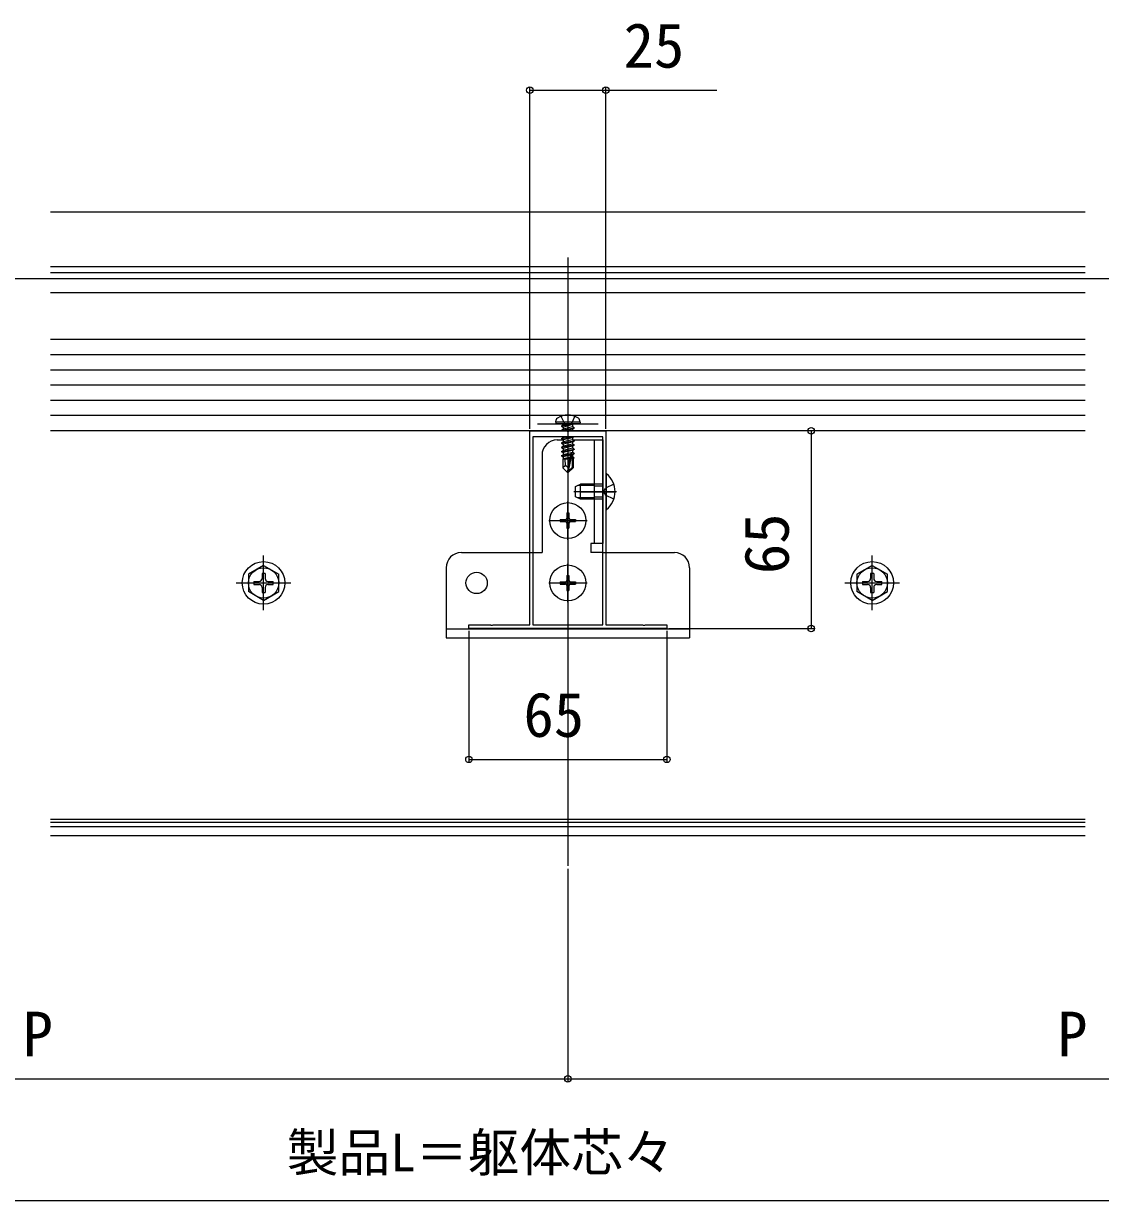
# Model space of a CAD drawing. Units: millimetres, scale not verified. Extents: x -875 to 875, y -1307 to 1300.
# Drawn here: x -106.4 to 247.5, y 56.6 to 443.5 of the extents above; entities that cross this region are included whole.
import ezdxf
from ezdxf.enums import TextEntityAlignment as Align

# ---------------------------------------------------------------- set-up
doc = ezdxf.new("R2010")
doc.units = ezdxf.units.MM
doc.header["$LTSCALE"] = 8
for name, color, linetype in [('0-3_YKK_11', 7, 'Continuous'), ('0-4_YKK_12', 2, 'Continuous'), ('0-5_YKK_13', 4, 'Continuous'), ('0-6_YKK_D', 6, 'Continuous')]:
    doc.layers.add(name, color=color, linetype=linetype)
doc.styles.add('ＭＳ ゴシック', font='')
doc.styles.get('ＭＳ ゴシック').set_extended_font_data('MS Gothic')

msp = doc.modelspace()

# ---------------------------------------------------------------- linework, layer by layer
at = {"layer": '0-3_YKK_11'}
for points in [[(105, 244.6), (40, 244.6), (40, 245.8), (47.042, 245.8), (47.225, 245.68), (47.775, 245.68), (47.958, 245.8), (60, 245.8), (60, 309.6), (72.042, 309.6), (72.225, 309.48), (72.775, 309.48), (72.958, 309.6), (85, 309.6), (85, 245.8), (97.042, 245.8), (97.225, 245.68), (97.775, 245.68), (97.958, 245.8), (105, 245.8)], [(61, 307.6), (61, 245.8), (84, 245.8), (84, 307.6)]]:
    msp.add_lwpolyline(points, close=True, dxfattribs=at)
at = {"layer": '0-4_YKK_12'}
for p, q in [((-97.5, 381.6), (242.5, 381.6)), ((72.5, 366.6), (72.5, 166.6)), ((-97.5, 363.6), (242.5, 363.6)), ((-97.5, 361.648), (242.5, 361.648)), ((814.721, 359.6), (-849.199, 359.6)), ((-97.5, 355.1), (242.5, 355.1)), ((72.5, 273.8), (72.5, 286.4)), ((88.5, 289.599), (74.5, 289.599)), ((76.9, 289.599), (87.9, 289.599)), ((66.2, 280.1), (78.8, 280.1)), ((72.5, 253.3), (72.5, 265.9)), ((66.2, 259.6), (78.8, 259.6)), ((242.5, 181.8), (-97.5, 181.8)), ((242.5, 180.8), (-97.5, 180.8)), ((242.5, 179.4), (-97.5, 179.4)), ((-97.5, 176.6), (242.5, 176.6))]:
    msp.add_line(p, q, dxfattribs=at)
at = {"layer": '0-5_YKK_13'}
for p, q in [((-97.5, 355.1), (242.5, 355.1)), ((242.5, 339.6), (-97.5, 339.6)), ((242.5, 339.6), (-97.5, 339.6)), ((242.5, 334.6), (-97.5, 334.6)), ((242.5, 329.6), (-97.5, 329.6)), ((242.5, 324.6), (-97.5, 324.6)), ((242.5, 319.6), (-97.5, 319.6)), ((242.5, 314.6), (-97.5, 314.6)), ((72.5, 315.801), (72.5, 294.901)), ((242.5, 309.6), (-97.5, 309.6)), ((62.5, 311.901), (82.5, 311.901)), ((68.5, 312.401), (68.641, 313.204)), ((76.5, 312.401), (68.5, 312.401)), ((68.5, 312.401), (68.588, 311.901)), ((76.412, 311.901), (68.588, 311.901)), ((70.4, 311.251), (74, 311.851)), ((74, 311.751), (70.4, 311.151)), ((70.4, 311.251), (70.95, 311.569)), ((70.4, 311.251), (70.4, 311.151)), ((70.4, 311.251), (70.4, 311.151)), ((70.4, 311.151), (70.95, 310.834)), ((70.4, 309.851), (74.6, 310.551)), ((74.6, 310.451), (70.4, 309.751)), ((70.4, 309.851), (70.95, 310.169)), ((70.4, 309.851), (70.4, 309.751)), ((70.4, 309.751), (70.662, 309.6)), ((74, 311.851), (70.95, 311.569)), ((70.95, 310.834), (74, 311.751)), ((70.95, 311.701), (70.95, 311.569)), ((74.05, 310.869), (70.95, 310.169)), ((70.95, 310.834), (70.95, 310.169)), ((74.05, 310.134), (71.685, 309.6)), ((74, 311.851), (74, 311.751)), ((74.05, 311.701), (74.05, 310.869)), ((74.6, 310.551), (74.05, 310.869)), ((74.6, 310.451), (74.05, 310.134)), ((74.05, 310.134), (74.05, 309.6)), ((74.6, 310.551), (74.6, 310.451)), ((76.5, 312.401), (76.359, 313.204)), ((76.5, 312.401), (76.412, 311.901)), ((69, 306.599), (70.95, 306.599)), ((74.291, 307.6), (70.4, 306.951)), ((70.4, 307.051), (73.691, 307.6)), ((70.4, 307.051), (70.95, 307.369)), ((70.4, 307.051), (70.4, 306.951)), ((70.4, 306.951), (70.95, 306.634)), ((70.4, 305.651), (74.6, 306.351)), ((74.6, 306.251), (70.4, 305.551)), ((70.4, 305.651), (70.95, 305.969)), ((70.4, 305.651), (70.4, 305.551)), ((71.973, 307.6), (70.95, 307.369)), ((70.95, 307.6), (70.95, 307.369)), ((74.05, 306.669), (70.95, 305.969)), ((70.95, 306.634), (70.95, 305.969)), ((74.05, 307.334), (74.05, 306.669)), ((74.6, 306.351), (74.05, 306.669)), ((74.05, 305.934), (74.05, 305.269)), ((74.172, 306.599), (84, 306.599)), ((74.6, 306.351), (74.6, 306.251)), ((81.1, 306.599), (81.1, 272.599)), ((84, 306.599), (84, 272.599)), ((70.4, 305.551), (70.95, 305.234)), ((70.4, 304.251), (74.6, 304.951)), ((74.6, 304.851), (70.4, 304.151)), ((70.4, 304.251), (70.95, 304.569)), ((70.4, 304.251), (70.4, 304.151)), ((70.4, 304.151), (70.95, 303.834)), ((70.4, 302.851), (74.6, 303.551)), ((74.6, 303.451), (70.4, 302.751)), ((70.4, 302.851), (70.95, 303.169)), ((70.4, 302.851), (70.4, 302.751)), ((70.4, 302.751), (70.95, 302.434)), ((70.4, 301.451), (73.426, 301.956)), ((73.398, 301.851), (70.4, 301.351)), ((74.05, 305.269), (70.95, 304.569)), ((70.95, 305.234), (70.95, 304.569)), ((74.05, 303.869), (70.95, 303.169)), ((70.95, 303.834), (70.95, 303.169)), ((74.05, 302.469), (70.95, 301.769)), ((70.95, 302.434), (70.95, 301.769)), ((73.41, 301.908), (72.5, 297.523)), ((73.832, 302.024), (72.65, 296.326)), ((73.832, 302.024), (74.6, 302.151)), ((74.6, 302.051), (73.887, 301.933)), ((73.9, 301.853), (73.9, 297.576)), ((74.6, 304.951), (74.05, 305.269)), ((74.05, 304.534), (74.05, 303.869)), ((74.6, 303.551), (74.05, 303.869)), ((74.05, 303.134), (74.05, 302.469)), ((74.6, 302.151), (74.05, 302.469)), ((74.6, 304.951), (74.6, 304.851)), ((74.6, 303.551), (74.6, 303.451)), ((74.6, 302.151), (74.6, 302.051)), ((64, 301.599), (64, 269.599)), ((70.4, 301.451), (70.95, 301.769)), ((70.4, 301.451), (70.4, 301.351)), ((70.4, 301.351), (70.95, 301.034)), ((70.8, 300.301), (70.95, 300.369)), ((70.8, 300.301), (70.8, 297.451)), ((73.076, 300.301), (70.8, 300.301)), ((71.757, 298.255), (70.8, 297.451)), ((73.34, 301.574), (70.95, 301.034)), ((70.95, 301.034), (70.95, 300.369)), ((73.195, 300.876), (70.95, 300.369)), ((73.135, 300.584), (71.417, 300.301)), ((73.08, 300.318), (72.996, 300.301)), ((74.05, 301.069), (73.897, 301.034)), ((74.5, 300.809), (73.9, 300.71)), ((74.5, 300.594), (73.9, 300.477)), ((74.2, 300.301), (73.9, 300.301)), ((74.05, 301.734), (74.05, 301.069)), ((74.5, 300.809), (74.05, 301.069)), ((74.5, 300.594), (74.2, 300.421)), ((74.2, 300.421), (74.2, 297.451)), ((74.5, 300.809), (74.5, 300.594)), ((72.35, 295.901), (70.8, 297.451)), ((72.5, 297.523), (72.35, 295.901)), ((72.35, 295.901), (72.65, 295.901)), ((72.5, 297.523), (72.5, 295.901)), ((73.9, 297.576), (72.65, 296.326)), ((72.65, 295.901), (74.2, 297.451)), ((72.65, 296.326), (72.65, 295.901)), ((74.2, 297.451), (73.9, 297.576)), ((85, 295.499), (85, 283.699)), ((85.248, 295.499), (85, 295.499)), ((85.248, 283.699), (85.248, 295.499)), ((75, 291.299), (76.7, 292.099)), ((75, 287.899), (75, 291.299)), ((81.1, 291.666), (75.78, 291.666)), ((81.1, 292.099), (76.7, 292.099)), ((76.7, 287.099), (76.7, 292.099)), ((84, 292.099), (81.1, 292.099)), ((84, 291.449), (81.1, 291.449)), ((84.256, 289.599), (84.865, 290.744)), ((87.583, 292.099), (84.865, 290.744)), ((76.7, 287.099), (75, 287.899)), ((81.1, 287.532), (75.78, 287.532)), ((81.1, 287.099), (76.7, 287.099)), ((84, 287.749), (81.1, 287.749)), ((84, 287.099), (81.1, 287.099)), ((84.256, 289.599), (84.865, 288.454)), ((87.583, 287.099), (84.865, 288.454)), ((72.15, 282.6), (72.85, 282.6)), ((72.15, 282.6), (72.15, 280.95)), ((72.85, 282.6), (72.85, 280.95)), ((85.248, 283.699), (85, 283.699)), ((70, 280.45), (70, 279.75)), ((70, 280.45), (71.65, 280.45)), ((70, 279.75), (71.65, 279.75)), ((72.15, 279.25), (72.15, 277.6)), ((72.85, 279.25), (72.85, 277.6)), ((73.35, 280.45), (75, 280.45)), ((73.35, 279.75), (75, 279.75)), ((75, 280.45), (75, 279.75)), ((72.15, 277.6), (72.85, 277.6)), ((80, 272.599), (80, 269.599)), ((84, 272.599), (80, 272.599)), ((-27.5, 250.6), (-27.5, 268.6)), ((37.5, 269.599), (64, 269.599)), ((84, 269.599), (80, 269.599)), ((84, 269.599), (107.5, 269.599)), ((172.5, 250.6), (172.5, 268.6)), ((-27.5, 265.35), (-32.5, 262.463)), ((-27.5, 265.35), (-22.5, 262.463)), ((32.5, 264.599), (32.5, 241.6)), ((112.5, 264.599), (112.5, 241.6)), ((172.5, 265.35), (167.5, 262.463)), ((172.5, 265.35), (177.5, 262.463)), ((-36.5, 259.6), (-18.5, 259.6)), ((-32.5, 262.463), (-32.5, 256.737)), ((-30.65, 260.1), (-29, 260.1)), ((-30.65, 260.1), (-30.65, 259.1)), ((-28, 262.75), (-28, 261.1)), ((-27, 262.75), (-28, 262.75)), ((-27, 262.75), (-27, 261.1)), ((-26, 260.1), (-24.35, 260.1)), ((-24.35, 259.1), (-24.35, 260.1)), ((-22.5, 256.737), (-22.5, 262.463)), ((70, 259.95), (70, 259.25)), ((70, 259.95), (71.65, 259.95)), ((70, 259.25), (71.65, 259.25)), ((72.15, 262.1), (72.85, 262.1)), ((72.15, 262.1), (72.15, 260.45)), ((72.85, 262.1), (72.85, 260.45)), ((73.35, 259.95), (75, 259.95)), ((73.35, 259.25), (75, 259.25)), ((75, 259.95), (75, 259.25)), ((163.5, 259.6), (181.5, 259.6)), ((167.5, 262.463), (167.5, 256.737)), ((169.35, 260.1), (171, 260.1)), ((169.35, 260.1), (169.35, 259.1)), ((172, 262.75), (172, 261.1)), ((173, 262.75), (172, 262.75)), ((173, 262.75), (173, 261.1)), ((174, 260.1), (175.65, 260.1)), ((175.65, 259.1), (175.65, 260.1)), ((177.5, 256.737), (177.5, 262.463)), ((-27.5, 253.85), (-32.5, 256.737)), ((-30.65, 259.1), (-29, 259.1)), ((-28, 258.1), (-28, 256.45)), ((-28, 256.45), (-27, 256.45)), ((-27.5, 253.85), (-22.5, 256.737)), ((-27, 258.1), (-27, 256.45)), ((-26, 259.1), (-24.35, 259.1)), ((72.15, 258.75), (72.15, 257.1)), ((72.15, 257.1), (72.85, 257.1)), ((72.85, 258.75), (72.85, 257.1)), ((172.5, 253.85), (167.5, 256.737)), ((169.35, 259.1), (171, 259.1)), ((172, 258.1), (172, 256.45)), ((172, 256.45), (173, 256.45)), ((172.5, 253.85), (177.5, 256.737)), ((173, 258.1), (173, 256.45)), ((174, 259.1), (175.65, 259.1)), ((32.5, 244.5), (112.5, 244.5)), ((32.5, 241.6), (112.5, 241.6))]:
    msp.add_line(p, q, dxfattribs=at)
for points in [[(70.2, 314.381), (71.355, 312.064), (72.5, 311.456)], [(74.8, 314.381), (73.645, 312.064), (72.5, 311.456)], [(74.511, 307.6), (74.05, 307.334), (70.95, 306.634)], [(74.6, 306.251), (74.05, 305.934), (70.95, 305.234)], [(74.6, 304.851), (74.05, 304.534), (70.95, 303.834)], [(74.6, 303.451), (74.05, 303.134), (70.95, 302.434)], [(74.6, 302.051), (74.05, 301.734), (73.9, 301.7)], [(72.5, 297.523), (71.757, 298.255), (71.6, 300.301)]]:
    msp.add_lwpolyline(points, dxfattribs=at)
for centre, radius in [((72.5, 280.1), 5.9), ((-27.5, 259.6), 7), ((-27.5, 259.6), 5), ((42.5, 259.6), 3.5), ((42.5, 259.6), 3.5), ((72.5, 259.6), 5.9), ((172.5, 259.6), 7), ((172.5, 259.6), 5)]:
    msp.add_circle(centre, radius, dxfattribs=at)
for centre, radius, start, end in [((69.528, 313.048), 0.9, 122.05588, 170), ((72.5, 308.301), 6.5, 57.94412, 122.05588), ((75.472, 313.048), 0.9, 10, 57.94412), ((70.75, 311.701), 0.2, 0, 90), ((74.25, 311.701), 0.2, 90, 180), ((69, 301.599), 5, 90, 180), ((73.652, 301.853), 0.248, 0, 167.19096), ((80.3, 289.599), 7.7, 309.98312, 50.01688), ((71.65, 280.95), 0.5, 270, 0), ((71.65, 279.25), 0.5, 0, 90), ((73.35, 280.95), 0.5, 180, 270), ((73.35, 279.25), 0.5, 90, 180), ((37.5, 264.599), 5, 90, 180), ((107.5, 264.599), 5, 0, 90), ((-29, 261.1), 1, 270, 0), ((-26, 261.1), 1, 180, 270), ((71.65, 260.45), 0.5, 270, 0), ((71.65, 258.75), 0.5, 0, 90), ((73.35, 260.45), 0.5, 180, 270), ((73.35, 258.75), 0.5, 90, 180), ((171, 261.1), 1, 270, 0), ((174, 261.1), 1, 180, 270), ((-29, 258.1), 1, 0, 90), ((-26, 258.1), 1, 90, 180), ((171, 258.1), 1, 0, 90), ((174, 258.1), 1, 90, 180)]:
    msp.add_arc(centre, radius, start, end, dxfattribs=at)
at = {"layer": '0-6_YKK_D'}
for p, q in [((60, 310.3), (60, 422.6)), ((85, 310.3), (85, 422.6)), ((152.5, 309.6), (152.5, 244.6)), ((40, 243.9), (40, 200.6)), ((105, 243.9), (105, 200.6)), ((105.7, 244.6), (153.5, 244.6)), ((40, 201.6), (105, 201.6)), ((72.5, 165.6), (72.5, 95.6)), ((72.5, 165.6), (72.5, 95.6)), ((-267.5, 96.6), (72.5, 96.6)), ((72.5, 96.6), (412.5, 96.6)), ((-607.5, 56.6), (752.5, 56.6))]:
    msp.add_line(p, q, dxfattribs=at)
msp.add_lwpolyline([(60, 421.6), (85, 421.6), (121.436, 421.6)], dxfattribs=at)
for centre in [(60, 421.6), (85, 421.6), (152.5, 309.6), (152.5, 244.6), (40, 201.6), (105, 201.6), (72.5, 96.6), (72.5, 96.6)]:
    msp.add_circle(centre, 1.075, dxfattribs=at)

# ---------------------------------------------------------------- texts
at = {"layer": '0-6_YKK_D', "style": 'ＭＳ ゴシック'}
for s, height, p in [('25', 14.66, (90.823, 424.6)), ('65', 14.66, (57.898, 204.6)), ('P', 14.66, (-106.705, 99.6)), ('P', 14.66, (233.295, 99.6)), ('製品L＝躯体芯々', 12.46, (-19.889, 62.401))]:
    msp.add_text(s, height=height, dxfattribs=at).set_placement(p, align=Align.BOTTOM_LEFT)
msp.add_text('65', height=14.66, rotation=90, dxfattribs=at).set_placement((149.5, 262.498), align=Align.BOTTOM_LEFT)

doc.saveas('drawing.dxf')
